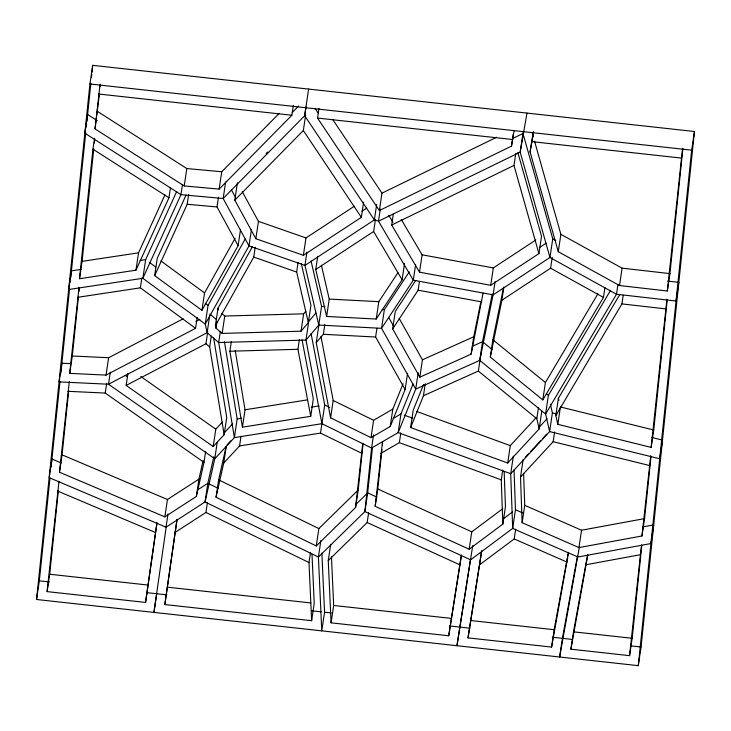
<?xml version="1.0" encoding="UTF-8"?>
<svg xmlns="http://www.w3.org/2000/svg" width="731" height="731" viewBox="0 0 731 731"><rect width="100%" height="100%" fill="white"/><g stroke="black" fill="none" stroke-linecap="round" stroke-linejoin="round"><path stroke-width="1.1" d="M36.55 599.493L89.931 84.001L92.718 65.342L694.45 131.507L641.069 646.999L638.282 665.658L36.55 599.493L39.337 580.834L49.964 478.175M51.133 466.899L60.006 381.253M60.819 373.367L69.564 288.891M70.267 282.139L70.505 279.882M70.733 277.634L85.746 132.649M86.331 126.984L86.569 124.718M86.916 121.319L90.863 83.224M91.439 77.641L91.786 74.288M92.024 72.049L92.718 65.342M156.964 523.04L145.56 602.435L47.104 591.607L58.983 481.236M205.63 451.539L204.013 462.394L196.337 496.504L164.85 516.872L59.467 472.217L69.308 381.527M197.196 317.473L195.57 328.329L106.032 375.094L69.701 373.386L79.039 287.557M170.414 188.013L168.952 197.781L135.957 270.187L79.505 278.73L92.919 149.161L94.546 138.305M293.323 105.474L291.861 115.251L219.145 189.11L184.221 185.93L95.021 128.884L100.092 84.229M47.104 591.607L49.708 574.237L58.361 490.592M59.467 472.217L62.071 454.846L68.696 390.783M69.701 373.386L72.305 356.006L78.409 296.987M79.003 291.303L79.35 287.904M79.505 278.73L82.1 261.36L93.769 148.685M94.354 143.057L94.701 139.676M95.021 128.884L99.48 93.504M100.184 86.761L100.412 84.504M587.523 555.076L573.497 631.831L570.902 649.201L629.574 655.652L641.489 544.997M523.104 459.698L520.509 477.069L522.144 522.702L578.943 547.592L641.973 535.978L650.736 455.687M619.879 294.374L558.411 398.24L555.807 415.619L557.808 424.336L651.147 447.39L666.946 299.089M533.292 131.516L530.085 151.984L558.283 251.72L619.504 285.547L667.339 290.984L682.562 148.274M629.574 655.652L632.178 638.282L641.8 545.335M641.973 535.978L644.568 518.608L650.937 457.039M651.147 447.39L653.742 430.02L667.257 299.436M667.339 290.984L669.934 273.604L682.882 148.557M638.282 665.658L691.663 150.166L694.45 131.507M226.071 446.769L218.633 479.856L216.038 497.226L316.267 545.947L355.577 507.469L362.777 443.297M355.577 507.469L358.172 490.09L363.079 443.635M372.463 447.518L367.675 492.904L364.888 511.563L318.414 557.049L321.768 630.853L324.555 612.194L321.878 553.157M504.18 471.559L505.441 506.711L502.846 524.081L469.174 549.219L375.177 506.318L382.551 441.469M375.177 506.318L377.781 488.948L381.938 449.556M382.414 445.051L382.651 442.794M145.56 602.435L156.946 522.747M166.275 526.466L153.939 612.395L156.726 593.736M312 554.281L314.229 603.322L311.634 620.701L164.84 604.555L177.021 519.375M164.84 604.555L177.03 519.54M106.032 375.094L108.627 357.724L183.079 318.844M204.013 462.394L105.237 393.068L106.689 383.291M110.326 372.143L108.517 384.223L214.75 458.785L205.046 501.95L166.028 527.179L49.169 477.654L51.956 458.995L61.349 462.979M135.957 270.187L138.552 252.816L164.95 194.894M195.57 328.329L140.379 287.822L141.841 278.045M213.562 337.42L226.747 417.346L224.152 434.717L213.196 446.531L126.143 385.429L127.934 373.486M176.701 191.485L145.643 259.633L142.856 278.292L205.247 324.089L207.129 332.715L218.697 342.528L234.386 437.613L214.75 458.785L217.217 442.319M240.554 229.36L238.123 245.653L201.939 310.328L154.67 275.624L157.266 258.244L186.021 195.15M182.448 184.779L180.968 194.656L142.856 278.292L68.65 289.531L71.437 270.872L81.552 269.337M184.221 185.93L186.825 168.559L97.616 111.505M154.67 275.624L187.191 204.251L188.653 194.483M164.85 516.872L167.445 499.501L198.933 479.134L203.145 460.429M166.028 527.179L168.002 514.012M219.145 189.11L221.74 171.739L279.279 113.296M238.123 245.653L217.034 206.964L218.487 197.196M201.939 310.328L204.543 292.948L235.154 238.233M225.623 182.037L223.165 198.503L248.997 245.881L304.964 265.399L374.363 219.912L376.666 204.543M245.141 239.101L208.033 305.43L205.247 324.089L248.997 245.881L251.455 229.415M209.751 315.152L207.129 332.715L108.517 384.223L59.083 381.884L61.87 363.225L70.861 363.654M126.143 385.429L205.941 343.753L207.723 331.81M224.152 434.717L209.669 346.914L211.286 336.059M301.282 263.462L310.949 305.256L308.354 322.627L301.053 331.189L222.16 333.418L215.965 328.164L215.407 325.606L218.002 308.235L252.451 246.658M363.618 202.121L361.352 217.317L303.383 255.302L255.85 238.726L234.815 200.139L237.411 182.768M215.965 328.164L216.943 321.649M220.342 331.554L218.697 342.528L305.969 340.061L318.771 325.057L321.558 306.399L311.077 261.104M196.337 496.504L198.933 479.134M222.16 333.418L224.755 316.048L221.657 313.425M213.196 446.531L215.791 429.161L222.361 422.07M302.031 339.741L313.325 398.934L310.73 416.305L242.418 427.169L229.89 351.227L231.352 341.45M175.074 532.406L205.941 512.449L207.403 502.672M255.85 238.726L258.445 221.356L242.263 191.677M215.407 325.606L253.739 257.074L255.201 247.306M216.038 497.226L223.723 463.034L226.162 446.751M224.444 341.77L237.173 418.954L234.386 437.613L321.923 423.688L371.595 448.03L398.176 432.606L415.72 389.111L418.178 372.646M223.723 463.034L239.567 445.947L241.029 436.179M242.418 427.169L245.013 409.789L235.254 350.606M308.601 89.081L304.681 115.699L223.165 198.503L180.968 194.656L84.833 133.179L87.629 114.52L97.241 120.67M305.987 106.918L304.681 115.699L374.363 219.912L378.494 221.21L413.298 280.174L493.087 294.867L549.968 257.486L552.755 238.827L522.967 133.481L523.387 131.333M234.815 200.139L303.328 130.547L305.595 115.352M514.076 130.849L511.49 146.127L379.371 210.528L317.546 118.075L319.008 108.298M308.354 322.627L296.649 272.042L298.102 262.265M303.383 255.302L305.978 237.931L354.444 206.169M306.929 252.222L304.964 265.399L318.771 325.057L381.564 328.32L415.72 389.111L479.746 360.365L493.087 294.867L495.061 281.691M310.73 416.305L297.937 349.299L299.399 339.531M301.053 331.189L303.648 313.818L305.841 311.251M404.545 263.462L402.114 279.754L376.218 319.036L326.638 316.459L315.755 269.447L317.702 256.417M407.569 373.249L405.138 389.541L390.226 426.502L371.001 437.659L330.604 417.858L316.249 342.647L318.844 325.268M316.249 342.647L323.367 334.305L324.829 324.527M326.638 316.459L329.233 299.089L321.384 265.198M361.315 453.074L320.516 433.081L324.71 405.029L311.095 333.665M311.634 620.701L308.985 562.532L310.447 552.764M330.604 417.858L333.199 400.487L320.955 336.333M316.267 545.947L318.862 528.577L358.172 490.09M320.872 540.593L318.414 557.049L205.046 501.95L207.832 483.292L213.808 456.729M402.114 279.754L373.642 231.517L375.423 219.574M379.371 210.528L381.966 193.158L332.76 119.564M380.303 209.139L378.494 221.21L520.18 152.139L526.978 113.095M461.453 555.131L448.724 635.769L331.079 622.839L328.256 560.631L330.686 544.348M376.218 319.036L378.813 301.665L397.929 272.672M331.079 622.839L333.674 605.46L331.463 556.83M517.813 152.404L541.516 236.241L538.921 253.611L490.72 285.291L419.512 272.179L391.688 225.038L393.305 214.174M405.138 389.541L375.624 337.018L376.922 328.329M409.241 271.905L384.351 309.661L381.564 328.32L413.298 280.174L415.592 264.805M371.001 437.659L373.596 420.279L392.821 409.132L403.046 383.784M373.559 434.854L371.595 448.03L364.888 511.563L470.609 559.809L512.678 528.412L515.465 509.754L514.039 469.869M483.063 293.232L471.13 354.151L419.832 377.187L392.675 328.849L395.27 311.479L415.775 280.375M328.256 560.631L367.163 522.537L368.625 512.769M390.226 426.502L392.821 409.132M419.512 272.179L422.107 254.808L401.237 219.446M392.675 328.849L418.141 290.207L419.439 281.517M413.079 383.912L400.963 413.947L398.176 432.606L510.713 473.715L549.611 431.573L552.398 412.914L550.397 404.142M380.769 453.421L399.354 442.639L400.816 432.862M541.753 411.562L539.158 428.933L507.698 463.015L410.621 427.553L413.216 410.182L423.578 384.506M419.832 377.187L422.427 359.807L399.153 318.378M410.621 427.553L423.459 395.718L425.25 383.775M471.13 354.151L473.725 336.781L480.971 301.218M490.72 285.291L493.315 267.911L535.841 239.969M511.49 146.127L512.458 139.612M512.787 137.437L513.272 134.184M423.459 395.718L478.357 371.065L479.984 360.209M480.632 355.869L480.961 353.694M538.921 253.611L513.984 165.416L515.766 153.473M604.921 287.639L603.459 297.416L542.804 399.912L490.3 357.121L492.895 339.751L503.577 287.31M448.724 635.769L461.334 555.405M490.3 357.121L501.886 300.213L503.833 287.192M469.174 549.219L471.769 531.839L502.718 508.749M530.085 151.984L533.411 132.978M472.747 545.545L456.957 645.72L470.563 559.005M568.572 552.362L551.585 647.081L468.014 637.889L481.519 551.859M468.014 637.889L481.747 550.617M502.846 524.081L501.265 479.856L502.727 470.088M507.698 463.015L510.293 445.636L536.39 417.383M513.345 456.153L510.713 473.715L512.678 528.412L577.901 557.004L650.928 543.544L653.715 524.885L642.65 526.923M501.886 300.213L550.598 268.204L552.225 257.349M479.646 564.734L514.195 538.948L515.657 529.171M558.283 251.72L560.878 234.34L534.544 141.184M539.158 428.933L536.819 418.708L538.445 407.852M522.144 522.702L524.739 505.322L523.597 473.386M542.804 399.912L545.399 382.541L597.967 293.707M610.559 290.317L548.387 395.37L545.6 414.029L549.611 431.573L659.709 458.766L662.496 440.108L651.485 437.394M520.509 477.069L553.148 441.716L554.61 431.939M557.808 424.336L560.403 406.966L653.742 430.02M551.585 647.081L554.18 629.711L567.256 558.173M617.96 284.368L616.489 294.246L545.6 414.029L479.746 360.365L482.533 341.706L492.265 293.972M578.943 547.592L581.538 530.222L644.568 518.608M579.372 547.126L559.626 657.005L562.413 638.346L577.435 556.117M619.504 285.547L622.099 268.167L560.878 234.34M555.807 415.619L621.917 303.904L623.214 295.223M570.902 649.201L587.815 554.884M567.667 555.944L568.069 553.705M315.865 313.069L308.756 321.402L305.969 340.061L321.923 423.688M539.432 426.968L547.062 418.699M525.388 457.231L528.422 453.942M530.697 451.475L540.565 440.784M542.841 438.317L546.642 434.205M224.335 432.798L232.641 423.834M227.076 444.85L230.85 440.784M292.281 112.464L298.677 105.977M266.093 153.638L267.683 152.021M355.44 504.874L367.675 492.904L377.004 497.162M503.577 518.626L512.723 511.801M539.487 247.553L546.121 243.185M361.946 211.222L366.697 208.107M315.755 269.447L373.642 231.517M197.37 490.062L207.832 483.292L218.048 488.253M393.086 418.516L400.963 413.947M195.826 321.412L199.855 319.31M381.966 193.158L496.669 137.236M512.769 138.451L522.967 133.481L520.18 152.139L549.968 257.486L616.489 294.246L676.038 301.017L678.834 282.358L667.595 281.079M391.688 225.038L513.984 165.416M422.427 359.807L473.725 336.781M472.208 346.339L482.533 341.706L492.191 349.573M586.353 564.661L640.027 554.774M245.013 409.789L307.724 399.82M237.173 418.954L241.659 418.233M311.242 407.176L319.1 405.924M239.567 445.947L320.516 433.081M82.1 261.36L138.552 252.816M140.023 260.483L145.643 259.633M77.577 297.325L140.379 287.822M224.755 316.048L303.648 313.818M229.89 351.227L297.937 349.299M72.305 356.006L108.627 357.724M67.846 391.304L105.237 393.068M329.233 299.089L378.813 301.665M321.558 306.399L324.92 306.572M382.103 309.551L384.351 309.661M323.367 334.305L375.624 337.018M186.825 168.559L221.74 171.739M187.191 204.251L217.034 206.964M89.931 84.001L691.663 150.166M98.63 94.007L291.861 115.251M317.546 118.075L512.778 139.539M532.113 141.668L681.1 158.042M49.708 574.237L148.155 585.065M167.436 587.185L310.839 602.947M333.674 605.46L451.319 618.399M470.609 620.518L554.18 629.711M573.497 631.831L632.178 638.282M39.337 580.834L49.498 581.949M146.565 592.622L166.933 594.86M312.082 610.824L321.156 611.82M324.555 612.194L331.317 612.934M449.611 625.946L469.905 628.176M552.261 637.231L572.528 639.461M630.963 645.884L641.069 646.999M622.099 268.167L669.934 273.604M621.917 303.904L665.484 308.857M422.107 254.808L493.315 267.911M418.141 290.207L481.766 301.912M552.398 412.914L556.803 414.011M553.148 441.716L649.274 465.455M258.445 221.356L305.978 237.931M253.739 257.074L296.649 272.042M416.414 411.352L510.293 445.636M404.179 415.126L412.75 418.251M399.354 442.639L501.265 479.856M62.071 454.846L167.445 499.501M57.521 491.004L155.484 532.524M524.739 505.322L581.538 530.222M515.465 509.754L522.711 512.934M514.195 538.948L567.11 562.139M377.781 488.948L471.769 531.839M367.163 522.537L459.991 564.899M218.633 479.856L318.862 528.577M205.941 512.449L308.985 562.532M333.199 400.487L373.596 420.279M324.71 405.029L329.782 407.514M552.755 238.827L555.734 240.472M550.598 268.204L603.459 297.416M92.919 149.161L168.952 197.781M140.781 376.511L215.791 429.161M125.284 375.368L127.148 376.675M160.902 260.921L204.543 292.948M149.316 262.328L155.74 267.043M205.283 303.411L208.033 305.43M492.895 339.751L545.399 382.541M546.633 393.936L548.387 395.37M478.357 371.065L536.819 418.708M209.916 314.056L216.531 319.666M205.941 343.753L209.669 346.914M315.07 108.416L318.241 113.15M303.328 130.547L361.352 217.317M388.819 215.325L392.885 222.206M388.755 317.51L393.717 326.328M231.334 189.713L235.638 197.608M532.68 134.614L533.301 136.807M558.411 398.24L558.904 400.424M218.002 308.235L218.377 309.944"/></g></svg>
